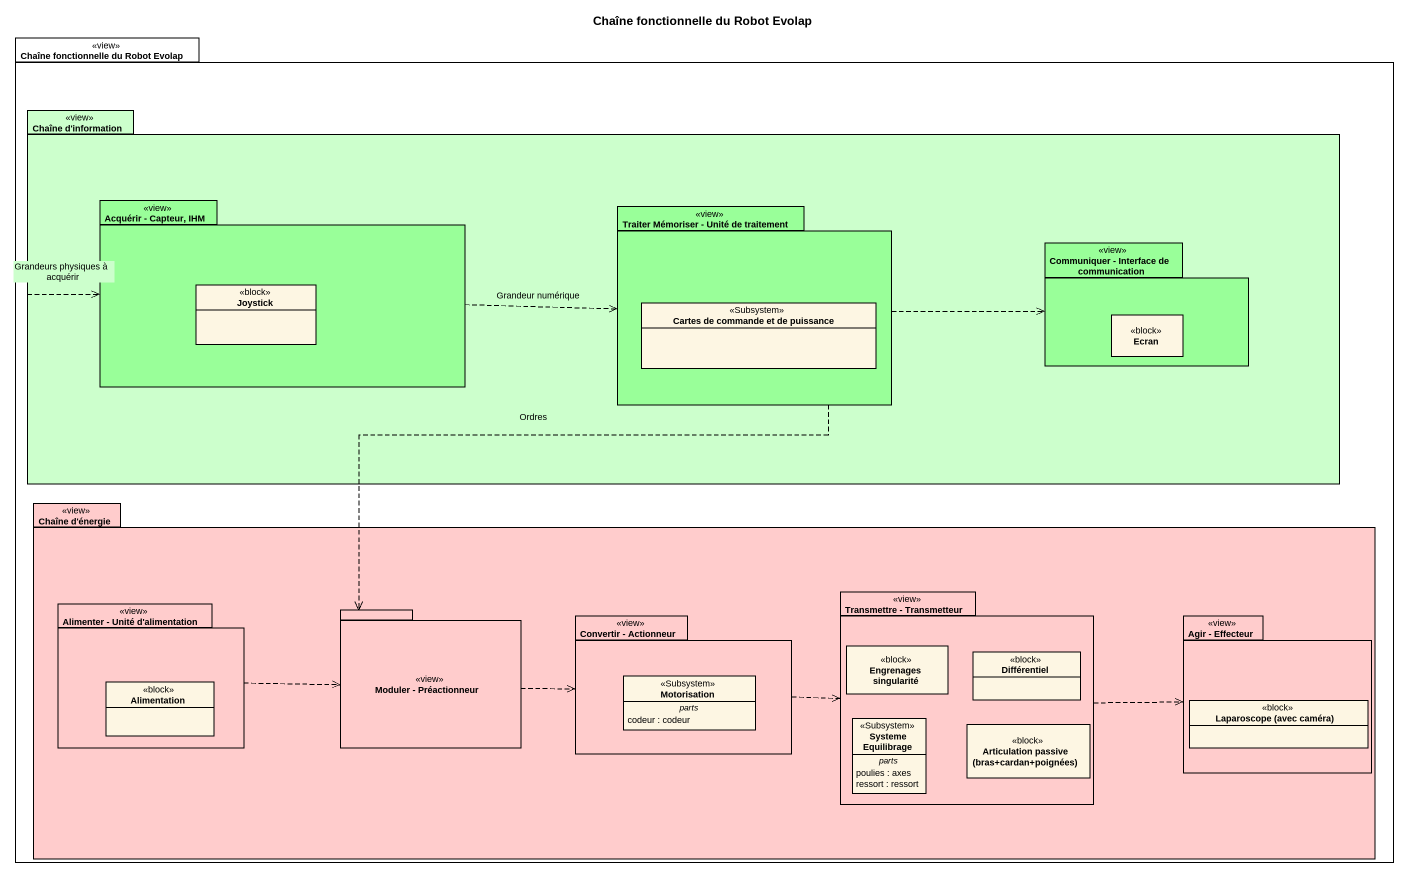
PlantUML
@startuml
title Chaîne fonctionnelle du Robot Evolap
hide circle
hide empty members
package "Chaîne fonctionnelle du Robot Evolap" as Chaîne_fonctionnelle_du <<view>> {
  package "Chaîne d'information" as Chaîne_d_information <<view>> #CCFFCC {
    package "Acquérir - Capteur, IHM" as Acquérir_Capteur_IHM <<view>> #99FF99 {
      class Joystick <<block>>
    }
    package "Traiter Mémoriser - Unité de traitement" as Traiter_Mémoriser_Unité_de <<view>> #99FF99 {
      class "Cartes de commande et de puissance" as Cartes_de_commande_et_de <<Subsystem>>
    }
    package "Communiquer - Interface de communication" as Communiquer_Interface_de <<view>> #99FF99 {
      class Ecran <<block>>
    }
  }
  package "Chaîne d'énergie" as Chaîne_d_énergie <<view>> #FFCCCC {
    package "Transmettre - Transmetteur" as Transmettre_Transmetteur <<view>> #FFCCCC {
      class "Engrenages singularité" as Engrenages_singularité <<block>>
      class Différentiel <<block>>
      class "Systeme Equilibrage" as Systeme_Equilibrage <<Subsystem>> {
        -- parts --
        poulies : axes
        ressort : ressort
      }
      class "Articulation passive (bras+cardan+poignées)" as Articulation_passive_bras <<block>>
    }
    package "Alimenter - Unité d'alimentation" as Alimenter_Unité_d <<view>> #FFCCCC {
      class Alimentation <<block>>
    }
    package "Moduler - Préactionneur" as Moduler_Préactionneur <<view>> #FFCCCC {
    }
    package "Convertir - Actionneur" as Convertir_Actionneur <<view>> #FFCCCC {
      class Motorisation <<Subsystem>> {
        -- parts --
        codeur : codeur
      }
    }
    package "Agir - Effecteur" as Agir_Effecteur <<view>> #FFCCCC {
      class "Laparoscope (avec caméra)" as Laparoscope_avec_caméra <<block>>
    }
  }
}
Chaîne_d_information .left.> Acquérir_Capteur_IHM : Grandeurs physiques à acquérir
Acquérir_Capteur_IHM .right.> Traiter_Mémoriser_Unité_de : Grandeur numérique
Traiter_Mémoriser_Unité_de .right.> Communiquer_Interface_de
Traiter_Mémoriser_Unité_de ..> Moduler_Préactionneur : Ordres
Transmettre_Transmetteur .right.> Agir_Effecteur
Alimenter_Unité_d .right.> Moduler_Préactionneur
Moduler_Préactionneur .right.> Convertir_Actionneur
Convertir_Actionneur .right.> Transmettre_Transmetteur
@enduml
